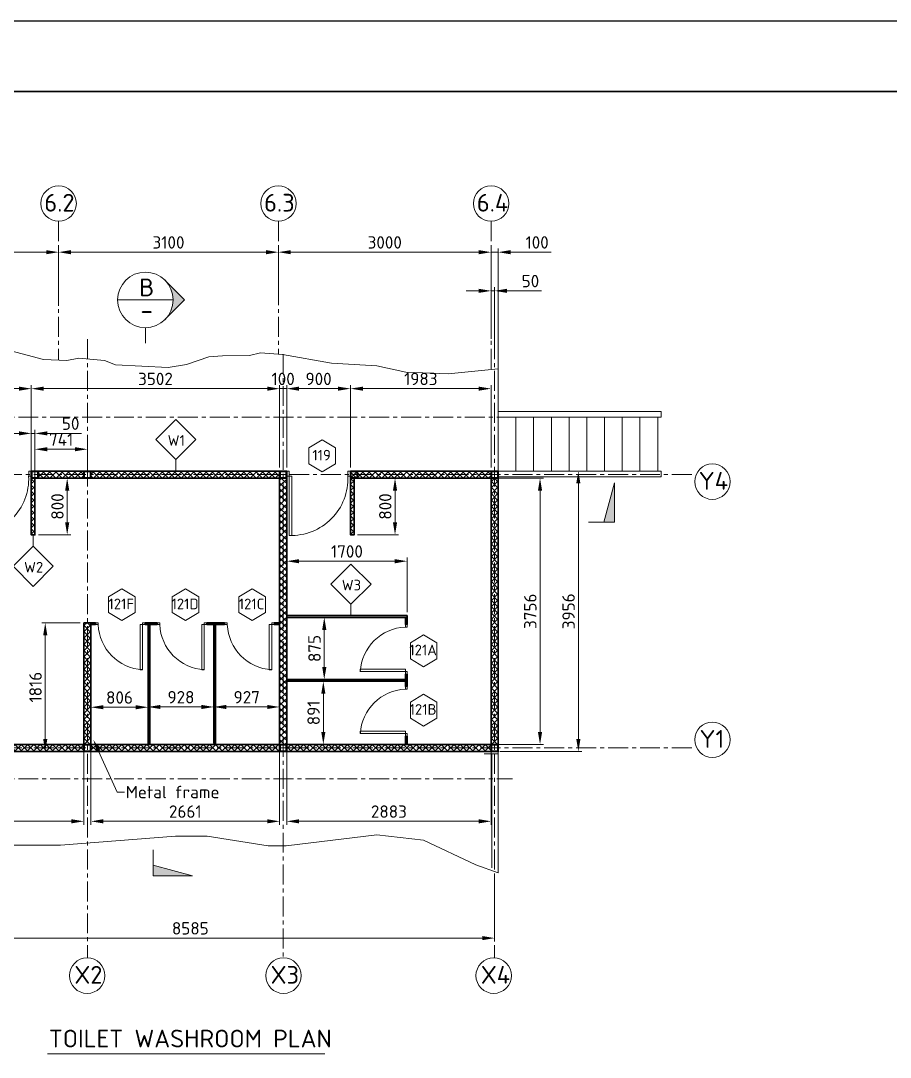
# Model space of a CAD drawing. Header units: millimetres. Extents: x 58252 to 201048, y -169708 to -110308.
# Drawn here: x 74489 to 99018, y -139548 to -110308 of the extents above; entities that cross this region are included whole.
import ezdxf
from ezdxf import colors
from ezdxf.entities.mleader import LeaderData, LeaderLine
from ezdxf.math import Vec2, Vec3

# ---------------------------------------------------------------- set-up
doc = ezdxf.new("R2010")
doc.units = ezdxf.units.MM
doc.header["$MEASUREMENT"] = 0
for name, pattern in [('ACAD_ISO04W100', [30, 24, -3, 0, -3]), ('CENTER', [2, 1.25, -0.25, 0.25, -0.25]), ('DASHED', [19.05, 12.7, -6.35])]:
    doc.linetypes.add(name, pattern=pattern)
doc.layers.add('DIGITAL_SIGNATURE', color=7, linetype='Continuous')
doc.layers.add('PDF8_ARCH_DOOR_WINDOWS', color=7, linetype='Continuous')
for name, color, linetype, lineweight in [('hemjee', 190, 'Continuous', 9), ('KH AXIS', 8, 'ACAD_ISO04W100', 9), ('KH bagana budeg', 7, 'Continuous', 13), ('KH dash', 7, 'DASHED', 13), ('KH SECTION', 7, 'Continuous', 35)]:
    doc.layers.add(name, color=color, linetype=linetype, lineweight=lineweight)
doc.styles.add('BORDER TEXT STYLE', font='isocpeur.ttf')
doc.styles.add('ISO standart', font='', dxfattribs={"height": 350})
doc.styles.add('OT', font='', dxfattribs={"height": 350})
doc.styles.get("Standard").update_dxf_attribs({"font": ''})
doc.styles.get('ISO standart').set_extended_font_data('ISOCPEUR MON')
doc.styles.get('OT').set_extended_font_data('ISOCPEUR MON')
doc.styles.get('Standard').set_extended_font_data('ISOCPEUR MON')
doc.dimstyles.new('OT 50', dxfattribs={"dimtxt": 350, "dimasz": 350, "dimexe": 100, "dimexo": 100, "dimgap": 100, "dimtad": 1, "dimdec": 0, "dimlfac": 0.5, "dimzin": 9, "dimdsep": 46, "dimtxsty": 'ISO standart', "dimcen": -9, "dimdle": 100, "dimclrd": 256, "dimclre": 256, "dimclrt": 256, "dimadec": 0, "dimazin": 0, "dimtfac": 1, "dimtdec": 0, "dimtmove": 0, "dimatfit": 2, "dimfxl": 1, "dimtolj": 1, "dimtzin": 0, "dimlwd": -1, "dimlwe": -1, "dimarcsym": 1})

# ---------------------------------------------------------------- blocks, each defined once
blk = doc.blocks.new('MCSI-BORDER')
at = {"color": 4, "transparency": 33554687}
blk.add_lwpolyline([(-585.62, 508.35), (218.38, 508.35), (218.38, -45.65), (-585.62, -45.65)], close=True, dxfattribs=at)
blk.add_lwpolyline([(-585.62, 508.35), (-585.62, 18.35), (88.35, 18.35), (88.35, 66.92), (218.38, 66.92), (218.38, 508.35), (-585.62, 508.35)], close=True)
at = {"layer": 'Defpoints', "transparency": 33554687}
blk.add_lwpolyline([(-604.12, 528.35), (236.88, 528.35), (236.88, -65.65), (-604.12, -65.65)], close=True, dxfattribs=at)
at = {"transparency": 33554687, "style": 'BORDER TEXT STYLE'}
for tag, p, height in [('CONTRACTOR_D_NUMBER', (118.22, 59.24), 3.5), ('RE-NUM-1', (192.38, 59.24), 3.5), ('WORLEY_D_NUMBER', (118.06, 48.63), 3.5), ('RE-NUM-2', (192.38, 48.57), 3.5), ('TL_LINE01', (92.79, 12.29), 3.5), ('TL_DESIGNBY', (30, 10.56), 2.5), ('TL_DRAWNBY', (60.57, 10.56), 2.5), ('TL_LINE02', (92.79, 6.44), 3.5), ('RV_DES01', (-460.5, 4.88), 2.5), ('RV_APP01', (-449.67, 4.88), 2.5), ('RV_DES07', (-305.65, 4.88), 2.5), ('RV_APP13', (-294.82, 4.88), 2.5), ('RV_R01', (-582.92, 2.53), 2.5), ('RV_DATE01', (-574.12, 2.53), 2.5), ('RV_DESC01', (-558.9, 2.53), 2.5), ('RV_CHK01', (-460.5, 0.48), 2.5), ('RV_R07', (-428.07, 2.53), 2.5), ('RV_DATE07', (-419.27, 2.53), 2.5), ('RV_DESC07', (-404.06, 2.53), 2.5), ('RV_CHK07', (-305.65, 0.48), 2.5), ('RF_DWGNO01', (-273.93, 2.53), 2.5), ('RF_DWGTITLE01', (-223.49, 2.92), 2.5), ('TL_LINE03', (92.79, 0.39), 3.5), ('RV_APP02', (-440.75, -0.3), 2.5), ('RV_APP14', (-289.41, -0.3), 2.5), ('TL_PROJECTNO', (0, 0), 2.5), ('TL_CHKDESBY', (30, 0), 2.5), ('TL_CHKDWNBY', (60.57, 0), 2.5), ('RV_DES02', (-460.5, -4.26), 2.5), ('RV_APP03', (-449.67, -4.25), 2.5), ('RV_DES08', (-305.65, -4.26), 2.5), ('RV_APP15', (-294.82, -4.25), 2.5), ('TL_LINE04', (92.75, -5.16), 3.5), ('RV_R02', (-582.92, -6.47), 2.5), ('RV_DATE02', (-574.12, -6.51), 2.5), ('RV_DESC02', (-558.9, -6.51), 2.5), ('RV_R08', (-428.07, -6.47), 2.5), ('RV_DATE08', (-419.27, -6.51), 2.5), ('RV_DESC08', (-404.06, -6.51), 2.5), ('RF_DWGNO02', (-274.04, -6.84), 2.5), ('RF_DWGTITLE02', (-223.51, -6.15), 2.5), ('RV_CHK02', (-460.5, -8.71), 2.5), ('RV_APP04', (-444.26, -9.43), 2.5), ('RV_CHK08', (-305.65, -8.71), 2.5), ('RV_APP16', (-289.41, -9.43), 2.5), ('TL_CONTNO', (0, -10.66), 2.5), ('TL_LEADENG', (30, -10.66), 2.5), ('TL_LEAPPDATE', (60.57, -10.47), 2.5), ('RV_DES03', (-460.5, -13.26), 2.5), ('RV_APP05', (-449.67, -12.91), 2.5), ('RV_DES09', (-305.65, -13.26), 2.5), ('RV_APP17', (-294.82, -12.91), 2.5), ('TL_LINE05', (92.62, -14.67), 3.5), ('RV_R03', (-582.92, -15.09), 2.5), ('RV_DATE03', (-574.12, -15.14), 2.5), ('RV_DESC03', (-558.9, -15.13), 2.5), ('RV_R09', (-428.07, -15.09), 2.5), ('RV_DATE09', (-419.27, -15.14), 2.5), ('RV_DESC09', (-404.06, -15.13), 2.5), ('RF_DWGNO03', (-274.04, -15.53), 2.5), ('RF_DWGTITLE03', (-223.49, -15.22), 2.5), ('RV_CHK03', (-460.5, -17.78), 2.5), ('RV_APP06', (-444.26, -18.09), 2.5), ('RV_CHK09', (-305.65, -17.78), 2.5), ('RV_APP18', (-289.41, -18.09), 2.5), ('TL_LINE06', (92.62, -20.72), 3.5), ('RV_DES04', (-460.5, -22.25), 2.5), ('RV_APP07', (-449.67, -21.89), 2.5), ('RV_DES10', (-305.65, -22.25), 2.5), ('RV_APP19', (-294.82, -21.89), 2.5), ('TL_DRAWINGSIZE', (0, -21.12), 2.5), ('TL_AREAPROJENG', (30, -21.12), 2.5), ('TL_ENGMANGER', (60.57, -21.32), 2.5), ('RV_R04', (-582.92, -24.6), 2.5), ('RV_DATE04', (-574.12, -24.55), 2.5), ('RV_DESC04', (-558.9, -24.64), 2.5), ('RV_R10', (-428.07, -24.6), 2.5), ('RV_DATE10', (-419.27, -24.55), 2.5), ('RV_DESC10', (-404.06, -24.64), 2.5), ('RF_DWGNO04', (-274.04, -25.02), 2.5), ('RF_DWGTITLE04', (-223.49, -24.35), 2.5), ('TL_LINE07', (92.62, -26.69), 3.5), ('RV_CHK04', (-460.5, -26.66), 2.5), ('RV_APP08', (-444.26, -27.07), 2.5), ('RV_CHK10', (-305.65, -26.66), 2.5), ('RV_APP20', (-289.41, -27.07), 2.5), ('RV_DES05', (-460.5, -31.47), 2.5), ('RV_APP09', (-449.67, -31.06), 2.5), ('RV_DES11', (-305.65, -31.47), 2.5), ('RV_APP21', (-294.82, -31.51), 2.5), ('TL_LINE08', (92.55, -32.01), 3.5), ('RV_R05', (-582.92, -33.41), 2.5), ('RV_DATE05', (-574.12, -33.46), 2.5), ('RV_DESC05', (-558.9, -33.56), 2.5), ('RV_R11', (-428.07, -33.41), 2.5), ('RV_DATE11', (-419.27, -33.46), 2.5), ('RV_DESC11', (-404.06, -33.56), 2.5), ('RF_DWGNO05', (-274.04, -33.59), 2.5), ('RF_DWGTITLE05', (-223.49, -33.29), 2.5), ('TL_PLOTSCALE', (0.29, -32.07), 2.5), ('TL_PROJMANGER', (30.29, -32.07), 2.5), ('TL_PMAPPDATE', (60.57, -32.17), 2.5), ('RV_CHK05', (-460.5, -35.88), 2.5), ('RV_APP10', (-444.26, -36.23), 2.5), ('RV_CHK11', (-305.65, -35.88), 2.5), ('RV_APP22', (-289.41, -36.23), 2.5), ('RV_DES06', (-460.5, -40.32), 2.5), ('RV_APP11', (-449.67, -40.07), 2.5), ('RV_DES12', (-305.65, -40.32), 2.5), ('RV_APP23', (-294.82, -40.07), 2.5), ('RV_R06', (-582.92, -42.23), 2.5), ('RV_DATE06', (-574.12, -42.28), 2.5), ('RV_DESC06', (-559.2, -42.28), 2.5), ('RV_R12', (-428.07, -42.23), 2.5), ('RV_DATE12', (-419.27, -42.28), 2.5), ('RV_DESC12', (-404.35, -42.28), 2.5), ('RF_DWGNO06', (-274.04, -42.39), 2.5), ('RF_DWGTITLE06', (-223.49, -42.52), 2.5), ('TL_CADFILENAME', (-1, -42.67), 2.5), ('TL_CLIENT', (30.29, -42.15), 2.5), ('TL_CIAPPDATE', (60.57, -42.15), 2.5), ('TL_SCALE', (97.32, -42.8), 3.5), ('OT-CLIENT_DWGNO01', (147.41, -43.12), 3.5), ('TL_REV', (211.59, -43.09), 2.5), ('RV_CHK06', (-460.5, -44.77), 2.5), ('RV_APP12', (-444.26, -45.25), 2.5), ('RV_CHK12', (-305.65, -44.77), 2.5), ('RV_APP24', (-289.41, -45.25), 2.5)]:
    blk.add_attdef(tag, p, '', height=height, dxfattribs=at)
at = {"transparency": 33554687, "style": 'BORDER TEXT STYLE', "width": 0.9}
blk.add_attdef('TL_PRODUCEDBY', (0, 10.56), '', height=2.5, dxfattribs=at)
at = {"layer": 'DIGITAL_SIGNATURE'}
for tag, p in [('VENDOR', (89.23, 59.43)), ('JACOBS', (89.24, 48.59))]:
    blk.add_attdef(tag, p, '', height=2, dxfattribs=at)
blk = doc.blocks.new('haalga')
at = {"layer": 'PDF8_ARCH_DOOR_WINDOWS', "lineweight": 18}
for points in [[(68032, -119233), (68032, -119378), (68106, -119378), (68106, -119233)], [(69761, -119233), (69761, -119378), (69832, -119378), (69832, -119233)], [(69761, -121054), (69689, -121054), (69689, -119378), (69761, -119378)]]:
    blk.add_lwpolyline(points, close=True, dxfattribs=at)
blk.add_arc((69707, -119449), 1602, 177.4597, 271.9887, dxfattribs=at)
blk = doc.blocks.new('0.7')
at = {"layer": 'PDF8_ARCH_DOOR_WINDOWS', "lineweight": 18}
for points in [[(70764, -124033), (70764, -124082), (70839, -124082), (70839, -124033)], [(72093, -125358), (72022, -125358), (72022, -124082), (72093, -124082)], [(72093, -124033), (72093, -124082), (72164, -124082), (72164, -124033)]]:
    blk.add_lwpolyline(points, close=True, dxfattribs=at)
blk.add_arc((72162, -124033), 1324, 182.1498, 267.1241, dxfattribs=at)
blk = doc.blocks.new('*D10')
at = {"layer": 'Defpoints', "color": 0, "transparency": 16777216}
for p in [(70688, -134385), (87858, -134385), (87858, -136186)]:
    blk.add_point(p, dxfattribs=at)
at = {"layer": 'hemjee', "transparency": 16777216}
for p, q in [((70688, -134485), (70688, -136286)), ((87858, -134485), (87858, -136286)), ((71038, -136186), (87508, -136186))]:
    blk.add_line(p, q, dxfattribs=at)
for points in [[(71038, -136128), (71038, -136244), (70688, -136186)], [(87508, -136128), (87508, -136244), (87858, -136186)]]:
    blk.add_solid(points, dxfattribs=at)
at = {"layer": 'hemjee', "transparency": 16777216, "insert": (79273, -135911), "char_height": 350, "attachment_point": 5, "style": 'ISO standart'}
blk.add_mtext('\\A1;8585', dxfattribs=at)
blk = doc.blocks.new('*D11')
at = {"layer": 'Defpoints', "color": 0, "transparency": 16777216}
for p in [(76470, -129444), (78082, -129444), (76470, -129674)]:
    blk.add_point(p, dxfattribs=at)
at = {"layer": 'hemjee', "transparency": 16777216}
for p, q in [((76470, -129544), (76470, -129774)), ((77732, -129674), (76820, -129674)), ((78082, -129544), (78082, -129774))]:
    blk.add_line(p, q, dxfattribs=at)
for points in [[(76820, -129616), (76820, -129732), (76470, -129674)], [(77732, -129616), (77732, -129732), (78082, -129674)]]:
    blk.add_solid(points, dxfattribs=at)
at = {"layer": 'hemjee', "transparency": 16777216, "insert": (77276, -129399), "char_height": 350, "attachment_point": 5, "style": 'ISO standart'}
blk.add_mtext('\\A1;806', dxfattribs=at)
blk = doc.blocks.new('*D12')
at = {"layer": 'Defpoints', "color": 0, "transparency": 16777216}
for p in [(78082, -129510), (79938, -129510), (79938, -129666)]:
    blk.add_point(p, dxfattribs=at)
at = {"layer": 'hemjee', "transparency": 16777216}
for p, q in [((78082, -129610), (78082, -129766)), ((78432, -129666), (79588, -129666)), ((79938, -129610), (79938, -129766))]:
    blk.add_line(p, q, dxfattribs=at)
for points in [[(78432, -129608), (78432, -129725), (78082, -129666)], [(79588, -129608), (79588, -129725), (79938, -129666)]]:
    blk.add_solid(points, dxfattribs=at)
at = {"layer": 'hemjee', "transparency": 16777216, "insert": (79010, -129391), "char_height": 350, "attachment_point": 5, "style": 'ISO standart'}
blk.add_mtext('\\A1;928', dxfattribs=at)
blk = doc.blocks.new('*D13')
at = {"layer": 'Defpoints', "color": 0, "transparency": 16777216}
for p in [(79938, -129513), (81792, -129513), (81792, -129666)]:
    blk.add_point(p, dxfattribs=at)
at = {"layer": 'hemjee', "transparency": 16777216}
for p, q in [((79938, -129613), (79938, -129766)), ((80288, -129666), (81442, -129666)), ((81792, -129613), (81792, -129766))]:
    blk.add_line(p, q, dxfattribs=at)
for points in [[(80288, -129608), (80288, -129724), (79938, -129666)], [(81442, -129608), (81442, -129724), (81792, -129666)]]:
    blk.add_solid(points, dxfattribs=at)
at = {"layer": 'hemjee', "transparency": 16777216, "insert": (80865, -129391), "char_height": 350, "attachment_point": 5, "style": 'ISO standart'}
blk.add_mtext('\\A1;927', dxfattribs=at)
blk = doc.blocks.new('*D16')
at = {"layer": 'Defpoints', "color": 0, "transparency": 16777216}
for p in [(87758, -123211), (89139, -123211), (87758, -130723)]:
    blk.add_point(p, dxfattribs=at)
at = {"layer": 'hemjee', "transparency": 16777216}
for p, q in [((87858, -123211), (89239, -123211)), ((89139, -130373), (89139, -123561)), ((87858, -130723), (89239, -130723))]:
    blk.add_line(p, q, dxfattribs=at)
for points in [[(89080, -123561), (89197, -123561), (89139, -123211)], [(89080, -130373), (89197, -130373), (89139, -130723)]]:
    blk.add_solid(points, dxfattribs=at)
at = {"layer": 'hemjee', "transparency": 16777216, "insert": (88864, -126967), "char_height": 350, "attachment_point": 5, "rotation": 90, "style": 'ISO standart'}
blk.add_mtext('\\A1;3756', dxfattribs=at)
blk = doc.blocks.new('*D18')
at = {"layer": 'Defpoints', "color": 0, "transparency": 16777216}
for p in [(75558, -116837), (69358, -118209), (75558, -118209)]:
    blk.add_point(p, dxfattribs=at)
at = {"layer": 'hemjee', "transparency": 16777216}
for p, q in [((69358, -118109), (69358, -116737)), ((69708, -116837), (75208, -116837)), ((75558, -118109), (75558, -116737))]:
    blk.add_line(p, q, dxfattribs=at)
for points in [[(69708, -116779), (69708, -116896), (69358, -116837)], [(75208, -116779), (75208, -116896), (75558, -116837)]]:
    blk.add_solid(points, dxfattribs=at)
at = {"layer": 'hemjee', "transparency": 16777216, "insert": (72458, -116562), "char_height": 350, "attachment_point": 5, "style": 'ISO standart'}
blk.add_mtext('\\A1;3100', dxfattribs=at)
blk = doc.blocks.new('*D19')
at = {"layer": 'Defpoints', "color": 0, "transparency": 16777216}
for p in [(81758, -116837), (81758, -118230), (75558, -118448)]:
    blk.add_point(p, dxfattribs=at)
at = {"layer": 'hemjee', "transparency": 16777216}
for p, q in [((75558, -118348), (75558, -116737)), ((75908, -116837), (81408, -116837)), ((81758, -118130), (81758, -116737))]:
    blk.add_line(p, q, dxfattribs=at)
for points in [[(75908, -116779), (75908, -116896), (75558, -116837)], [(81408, -116779), (81408, -116896), (81758, -116837)]]:
    blk.add_solid(points, dxfattribs=at)
at = {"layer": 'hemjee', "transparency": 16777216, "insert": (78658, -116562), "char_height": 350, "attachment_point": 5, "style": 'ISO standart'}
blk.add_mtext('\\A1;3100', dxfattribs=at)
blk = doc.blocks.new('*D20')
at = {"layer": 'Defpoints', "color": 0, "transparency": 16777216}
for p in [(87758, -116837), (81758, -118230), (87758, -118803)]:
    blk.add_point(p, dxfattribs=at)
at = {"layer": 'hemjee', "transparency": 16777216}
for p, q in [((81758, -118130), (81758, -116737)), ((82108, -116837), (87408, -116837)), ((87758, -118703), (87758, -116737))]:
    blk.add_line(p, q, dxfattribs=at)
for points in [[(82108, -116779), (82108, -116896), (81758, -116837)], [(87408, -116779), (87408, -116896), (87758, -116837)]]:
    blk.add_solid(points, dxfattribs=at)
at = {"layer": 'hemjee', "transparency": 16777216, "insert": (84758, -116562), "char_height": 350, "attachment_point": 5, "style": 'ISO standart'}
blk.add_mtext('\\A1;3000', dxfattribs=at)
blk = doc.blocks.new('*D21')
at = {"layer": 'Defpoints', "color": 0, "transparency": 16777216}
for p in [(83009, -128941), (83026, -128941), (83009, -130723)]:
    blk.add_point(p, dxfattribs=at)
at = {"layer": 'hemjee', "transparency": 16777216}
for p, q in [((83109, -128941), (83126, -128941)), ((83026, -130373), (83026, -129291)), ((83109, -130723), (83126, -130723))]:
    blk.add_line(p, q, dxfattribs=at)
for points in [[(82968, -129291), (83084, -129291), (83026, -128941)], [(82968, -130373), (83084, -130373), (83026, -130723)]]:
    blk.add_solid(points, dxfattribs=at)
at = {"layer": 'hemjee', "transparency": 16777216, "insert": (82751, -129832), "char_height": 350, "attachment_point": 5, "rotation": 90, "style": 'ISO standart'}
blk.add_mtext('\\A1;891', dxfattribs=at)
blk = doc.blocks.new('*D22')
at = {"layer": 'Defpoints', "color": 0, "transparency": 16777216}
for p in [(83052, -127141), (83089, -127141), (83089, -128891)]:
    blk.add_point(p, dxfattribs=at)
at = {"layer": 'hemjee', "transparency": 16777216}
for p, q in [((82989, -127141), (82952, -127141)), ((83052, -128541), (83052, -127491)), ((82989, -128891), (82952, -128891))]:
    blk.add_line(p, q, dxfattribs=at)
for points in [[(82994, -127491), (83111, -127491), (83052, -127141)], [(82994, -128541), (83111, -128541), (83052, -128891)]]:
    blk.add_solid(points, dxfattribs=at)
at = {"layer": 'hemjee', "transparency": 16777216, "insert": (82777, -128016), "char_height": 350, "attachment_point": 5, "rotation": 90, "style": 'ISO standart'}
blk.add_mtext('\\A1;875', dxfattribs=at)
blk = doc.blocks.new('*D23')
at = {"layer": 'Defpoints', "color": 0, "transparency": 16777216}
for p in [(75035, -123211), (74888, -124811), (75800, -124811)]:
    blk.add_point(p, dxfattribs=at)
at = {"layer": 'hemjee', "transparency": 16777216}
for p, q in [((75135, -123211), (75900, -123211)), ((75800, -123561), (75800, -124461)), ((74988, -124811), (75900, -124811))]:
    blk.add_line(p, q, dxfattribs=at)
for points in [[(75742, -123561), (75858, -123561), (75800, -123211)], [(75742, -124461), (75858, -124461), (75800, -124811)]]:
    blk.add_solid(points, dxfattribs=at)
at = {"layer": 'hemjee', "transparency": 16777216, "insert": (75525, -124011), "char_height": 350, "attachment_point": 5, "rotation": 90, "style": 'ISO standart'}
blk.add_mtext('\\A1;800', dxfattribs=at)
blk = doc.blocks.new('*D24')
at = {"layer": 'Defpoints', "color": 0, "transparency": 16777216}
for p in [(84088, -123211), (85048, -123211), (83892, -124811)]:
    blk.add_point(p, dxfattribs=at)
at = {"layer": 'hemjee', "transparency": 16777216}
for p, q in [((84188, -123211), (85148, -123211)), ((85048, -124461), (85048, -123561)), ((83992, -124811), (85148, -124811))]:
    blk.add_line(p, q, dxfattribs=at)
for points in [[(84990, -123561), (85106, -123561), (85048, -123211)], [(84990, -124461), (85106, -124461), (85048, -124811)]]:
    blk.add_solid(points, dxfattribs=at)
at = {"layer": 'hemjee', "transparency": 16777216, "insert": (84773, -124011), "char_height": 350, "attachment_point": 5, "rotation": 90, "style": 'ISO standart'}
blk.add_mtext('\\A1;800', dxfattribs=at)
blk = doc.blocks.new('*D27')
at = {"layer": 'Defpoints', "color": 0, "transparency": 16777216}
for p in [(75181, -127291), (76270, -127291), (76270, -130923)]:
    blk.add_point(p, dxfattribs=at)
at = {"layer": 'hemjee', "transparency": 16777216}
for p, q in [((76170, -127291), (75081, -127291)), ((75181, -130573), (75181, -127641)), ((76170, -130923), (75081, -130923))]:
    blk.add_line(p, q, dxfattribs=at)
for points in [[(75123, -127641), (75239, -127641), (75181, -127291)], [(75123, -130573), (75239, -130573), (75181, -130923)]]:
    blk.add_solid(points, dxfattribs=at)
at = {"layer": 'hemjee', "transparency": 16777216, "insert": (74906, -129107), "char_height": 350, "attachment_point": 5, "rotation": 90, "style": 'ISO standart'}
blk.add_mtext('\\A1;1816', dxfattribs=at)
blk = doc.blocks.new('*D28')
at = {"layer": 'Defpoints', "color": 0, "transparency": 16777216}
for p in [(85392, -125554), (81992, -127091), (85392, -127091)]:
    blk.add_point(p, dxfattribs=at)
at = {"layer": 'hemjee', "transparency": 16777216}
for p, q in [((81992, -126991), (81992, -125454)), ((82342, -125554), (85042, -125554)), ((85392, -126991), (85392, -125454))]:
    blk.add_line(p, q, dxfattribs=at)
for points in [[(82342, -125496), (82342, -125613), (81992, -125554)], [(85042, -125496), (85042, -125613), (85392, -125554)]]:
    blk.add_solid(points, dxfattribs=at)
at = {"layer": 'hemjee', "transparency": 16777216, "insert": (83692, -125279), "char_height": 350, "attachment_point": 5, "style": 'ISO standart'}
blk.add_mtext('\\A1;1700', dxfattribs=at)
blk = doc.blocks.new('*D29')
at = {"layer": 'Defpoints', "color": 0, "transparency": 16777216}
for p in [(87958, -123011), (90219, -123011), (87908, -130923)]:
    blk.add_point(p, dxfattribs=at)
at = {"layer": 'hemjee', "transparency": 16777216}
for p, q in [((88058, -123011), (90319, -123011)), ((90219, -130573), (90219, -123361)), ((88008, -130923), (90319, -130923))]:
    blk.add_line(p, q, dxfattribs=at)
for points in [[(90161, -123361), (90278, -123361), (90219, -123011)], [(90161, -130573), (90278, -130573), (90219, -130923)]]:
    blk.add_solid(points, dxfattribs=at)
at = {"layer": 'hemjee', "transparency": 16777216, "insert": (89944, -126967), "char_height": 350, "attachment_point": 5, "rotation": 90, "style": 'ISO standart'}
blk.add_mtext('\\A1;3956', dxfattribs=at)
blk = doc.blocks.new('*D33')
at = {"layer": 'Defpoints', "color": 0, "transparency": 16777216}
for p in [(74788, -120687), (72988, -123011), (74788, -123011)]:
    blk.add_point(p, dxfattribs=at)
at = {"layer": 'hemjee', "transparency": 16777216}
for p, q in [((72988, -122911), (72988, -120587)), ((73338, -120687), (74438, -120687)), ((74788, -122911), (74788, -120587))]:
    blk.add_line(p, q, dxfattribs=at)
for points in [[(73338, -120629), (73338, -120745), (72988, -120687)], [(74438, -120629), (74438, -120745), (74788, -120687)]]:
    blk.add_solid(points, dxfattribs=at)
at = {"layer": 'hemjee', "transparency": 16777216, "insert": (73888, -120412), "char_height": 350, "attachment_point": 5, "style": 'ISO standart'}
blk.add_mtext('\\A1;900', dxfattribs=at)
blk = doc.blocks.new('*D34')
at = {"layer": 'Defpoints', "color": 0, "transparency": 16777216}
for p in [(81792, -120687), (74788, -123011), (81792, -122989)]:
    blk.add_point(p, dxfattribs=at)
at = {"layer": 'hemjee', "transparency": 16777216}
for p, q in [((74788, -122911), (74788, -120587)), ((75138, -120687), (81442, -120687)), ((81792, -122889), (81792, -120587))]:
    blk.add_line(p, q, dxfattribs=at)
for points in [[(75138, -120629), (75138, -120745), (74788, -120687)], [(81442, -120629), (81442, -120745), (81792, -120687)]]:
    blk.add_solid(points, dxfattribs=at)
at = {"layer": 'hemjee', "transparency": 16777216, "insert": (78290, -120412), "char_height": 350, "attachment_point": 5, "style": 'ISO standart'}
blk.add_mtext('\\A1;3502', dxfattribs=at)
blk = doc.blocks.new('*D35')
at = {"layer": 'Defpoints', "color": 0, "transparency": 16777216}
for p in [(83792, -120687), (81992, -123011), (83792, -123011)]:
    blk.add_point(p, dxfattribs=at)
at = {"layer": 'hemjee', "transparency": 16777216}
for p, q in [((81992, -122911), (81992, -120587)), ((82342, -120687), (83442, -120687)), ((83792, -122911), (83792, -120587))]:
    blk.add_line(p, q, dxfattribs=at)
for points in [[(82342, -120629), (82342, -120745), (81992, -120687)], [(83442, -120629), (83442, -120745), (83792, -120687)]]:
    blk.add_solid(points, dxfattribs=at)
at = {"layer": 'hemjee', "transparency": 16777216, "insert": (82892, -120412), "char_height": 350, "attachment_point": 5, "style": 'ISO standart'}
blk.add_mtext('\\A1;900', dxfattribs=at)
blk = doc.blocks.new('*D36')
at = {"layer": 'Defpoints', "color": 0, "transparency": 16777216}
for p in [(87758, -120687), (83792, -123011), (87758, -123011)]:
    blk.add_point(p, dxfattribs=at)
at = {"layer": 'hemjee', "transparency": 16777216}
for p, q in [((83792, -122911), (83792, -120587)), ((84142, -120687), (87408, -120687)), ((87758, -122911), (87758, -120587))]:
    blk.add_line(p, q, dxfattribs=at)
for points in [[(84142, -120629), (84142, -120745), (83792, -120687)], [(87408, -120629), (87408, -120745), (87758, -120687)]]:
    blk.add_solid(points, dxfattribs=at)
at = {"layer": 'hemjee', "transparency": 16777216, "insert": (85775, -120412), "char_height": 350, "attachment_point": 5, "style": 'ISO standart'}
blk.add_mtext('\\A1;1983', dxfattribs=at)
blk = doc.blocks.new('*D204')
at = {"layer": 'Defpoints', "color": 0, "transparency": 16777216}
for p in [(87958, -116837), (87758, -117061), (87958, -120383)]:
    blk.add_point(p, dxfattribs=at)
at = {"layer": 'hemjee', "transparency": 16777216}
for p, q in [((87408, -116837), (87058, -116837)), ((87758, -116961), (87758, -116737)), ((87758, -116837), (87958, -116837)), ((87958, -120283), (87958, -116737)), ((88308, -116837), (89453, -116837))]:
    blk.add_line(p, q, dxfattribs=at)
for points in [[(87408, -116779), (87408, -116896), (87758, -116837)], [(88308, -116779), (88308, -116896), (87958, -116837)]]:
    blk.add_solid(points, dxfattribs=at)
at = {"layer": 'hemjee', "transparency": 16777216, "insert": (89056, -116562), "char_height": 350, "attachment_point": 5, "style": 'ISO standart'}
blk.add_mtext('\\A1;100', dxfattribs=at)
blk = doc.blocks.new('*D212')
at = {"layer": 'Defpoints', "color": 0, "transparency": 16777216}
for p in [(87858, -117928), (87758, -119379), (87858, -119379)]:
    blk.add_point(p, dxfattribs=at)
at = {"layer": 'hemjee', "transparency": 16777216}
for p, q in [((87758, -119279), (87758, -117828)), ((87858, -119279), (87858, -117828)), ((87408, -117928), (87058, -117928)), ((87758, -117928), (87858, -117928)), ((88208, -117928), (89178, -117928))]:
    blk.add_line(p, q, dxfattribs=at)
for points in [[(87408, -117869), (87408, -117986), (87758, -117928)], [(88208, -117869), (88208, -117986), (87858, -117928)]]:
    blk.add_solid(points, dxfattribs=at)
at = {"layer": 'hemjee', "transparency": 16777216, "insert": (88868, -117653), "char_height": 350, "attachment_point": 5, "style": 'ISO standart'}
blk.add_mtext('\\A1;50', dxfattribs=at)
blk = doc.blocks.new('*D218')
at = {"layer": 'Defpoints', "color": 0, "transparency": 16777216}
for p in [(74888, -121949), (74788, -123211), (74888, -123211)]:
    blk.add_point(p, dxfattribs=at)
at = {"layer": 'hemjee', "transparency": 16777216}
for p, q in [((74788, -123111), (74788, -121849)), ((74888, -123111), (74888, -121849)), ((74438, -121949), (74088, -121949)), ((74788, -121949), (74888, -121949)), ((75238, -121949), (76208, -121949))]:
    blk.add_line(p, q, dxfattribs=at)
for points in [[(74438, -121891), (74438, -122007), (74788, -121949)], [(75238, -121891), (75238, -122007), (74888, -121949)]]:
    blk.add_solid(points, dxfattribs=at)
at = {"layer": 'hemjee', "transparency": 16777216, "insert": (75898, -121674), "char_height": 350, "attachment_point": 5, "style": 'ISO standart'}
blk.add_mtext('\\A1;50', dxfattribs=at)
blk = doc.blocks.new('*D402')
at = {"layer": 'Defpoints', "color": 0, "transparency": 16777216}
for p in [(76370, -122396), (74888, -123311), (76370, -123111)]:
    blk.add_point(p, dxfattribs=at)
at = {"layer": 'hemjee', "transparency": 16777216}
for p, q in [((74888, -123211), (74888, -122296)), ((75238, -122396), (76020, -122396)), ((76370, -123011), (76370, -122296))]:
    blk.add_line(p, q, dxfattribs=at)
for points in [[(75238, -122337), (75238, -122454), (74888, -122396)], [(76020, -122337), (76020, -122454), (76370, -122396)]]:
    blk.add_solid(points, dxfattribs=at)
at = {"layer": 'hemjee', "transparency": 16777216, "insert": (75629, -122121), "char_height": 350, "attachment_point": 5, "style": 'ISO standart'}
blk.add_mtext('\\A1;741', dxfattribs=at)
blk = doc.blocks.new('*D403')
at = {"layer": 'Defpoints', "color": 0, "transparency": 16777216}
for p in [(70788, -130723), (76270, -130723), (76270, -132892)]:
    blk.add_point(p, dxfattribs=at)
at = {"layer": 'hemjee', "transparency": 16777216}
for p, q in [((70788, -130823), (70788, -132992)), ((76270, -130823), (76270, -132992)), ((71138, -132892), (75920, -132892))]:
    blk.add_line(p, q, dxfattribs=at)
for points in [[(71138, -132833), (71138, -132950), (70788, -132892)], [(75920, -132833), (75920, -132950), (76270, -132892)]]:
    blk.add_solid(points, dxfattribs=at)
at = {"layer": 'hemjee', "transparency": 16777216, "insert": (73529, -132617), "char_height": 350, "attachment_point": 5, "style": 'ISO standart'}
blk.add_mtext('\\A1;2741', dxfattribs=at)
blk = doc.blocks.new('*D404')
at = {"layer": 'Defpoints', "color": 0, "transparency": 16777216}
for p in [(76470, -130723), (81792, -130723), (81792, -132892)]:
    blk.add_point(p, dxfattribs=at)
at = {"layer": 'hemjee', "transparency": 16777216}
for p, q in [((76470, -130823), (76470, -132992)), ((81792, -130823), (81792, -132992)), ((76820, -132892), (81442, -132892))]:
    blk.add_line(p, q, dxfattribs=at)
for points in [[(76820, -132833), (76820, -132950), (76470, -132892)], [(81442, -132833), (81442, -132950), (81792, -132892)]]:
    blk.add_solid(points, dxfattribs=at)
at = {"layer": 'hemjee', "transparency": 16777216, "insert": (79131, -132617), "char_height": 350, "attachment_point": 5, "style": 'ISO standart'}
blk.add_mtext('\\A1;2661', dxfattribs=at)
blk = doc.blocks.new('*D405')
at = {"layer": 'Defpoints', "color": 0, "transparency": 16777216}
for p in [(81992, -130723), (87758, -130723), (87758, -132892)]:
    blk.add_point(p, dxfattribs=at)
at = {"layer": 'hemjee', "transparency": 16777216}
for p, q in [((81992, -130823), (81992, -132992)), ((87758, -130823), (87758, -132992)), ((82342, -132892), (87408, -132892))]:
    blk.add_line(p, q, dxfattribs=at)
for points in [[(82342, -132833), (82342, -132950), (81992, -132892)], [(87408, -132833), (87408, -132950), (87758, -132892)]]:
    blk.add_solid(points, dxfattribs=at)
at = {"layer": 'hemjee', "transparency": 16777216, "insert": (84875, -132617), "char_height": 350, "attachment_point": 5, "style": 'ISO standart'}
blk.add_mtext('\\A1;2883', dxfattribs=at)
blk = doc.blocks.new('*D407')
at = {"layer": 'Defpoints', "color": 0, "transparency": 16777216}
for p in [(81992, -120687), (81792, -123011), (81992, -123011)]:
    blk.add_point(p, dxfattribs=at)
at = {"layer": 'hemjee', "transparency": 16777216}
for p, q in [((81442, -120687), (81092, -120687)), ((81792, -122911), (81792, -120587)), ((81792, -120687), (81992, -120687)), ((81992, -122911), (81992, -120587)), ((82342, -120687), (82692, -120687))]:
    blk.add_line(p, q, dxfattribs=at)
for points in [[(81442, -120629), (81442, -120745), (81792, -120687)], [(82342, -120629), (82342, -120745), (81992, -120687)]]:
    blk.add_solid(points, dxfattribs=at)
at = {"layer": 'hemjee', "transparency": 16777216, "insert": (81892, -120412), "char_height": 350, "attachment_point": 5, "style": 'ISO standart'}
blk.add_mtext('\\A1;100', dxfattribs=at)

msp = doc.modelspace()

# ---------------------------------------------------------------- hatches: boundary and pattern name
at = {"layer": 'KH bagana budeg'}
h = msp.add_hatch(color=256, dxfattribs=at)
h.dxf.hatch_style = 1
h.paths.add_polyline_path([(78621.8, -118668), (79108.7, -118181.1), (78599.6, -117672.1, -0.358794)])
h = msp.add_hatch(dxfattribs=at)
h.set_pattern_fill('ANSI37', color=256, scale=1000)
h.set_pattern_definition([(45, (172, 0), (-88.38835, 88.38835), []), (135, (172, 0), (-88.38835, -88.38835), [])])
h.paths.add_polyline_path([(70788.1, -130722.5), (70588.1, -130724.3), (70588.1, -123210.5), (70788.1, -123210.5)])
h.paths.add_polyline_path([(70788.1, -123010.5), (70988.1, -123010.5), (70988.1, -123210.5), (70788.1, -123210.5)])
h.paths.add_polyline_path([(72988.1, -123210.5), (72788.1, -123210.5), (72788.1, -123410.5), (72988.1, -123410.5)])
h.paths.add_polyline_path([(72988.1, -123410.5), (72788.1, -123410.5), (72789.1, -126490.5), (72988.1, -126490.5)])
h.paths.add_polyline_path([(72988.1, -126466.5), (70787.3, -126466.5), (70787.3, -126666.5), (72988.1, -126666.5)])
h.paths.add_polyline_path([(74888.1, -124810.5), (74788.1, -124810.5), (74788.1, -123210.5), (74888.1, -123210.5)])
h.paths.add_polyline_path([(76470.1, -123210.5), (81792.1, -123210.5), (81792.1, -123010.5), (76470.1, -123010.5)])
h.paths.add_polyline_path([(76470.1, -127290.5), (76270.1, -127290.5), (76270.1, -130722.5), (76470.1, -130722.5)])
h.paths.add_polyline_path([(70788.3, -130922.5), (76270.1, -130922.5), (76270.1, -130722.5), (70788.3, -130724.3)])
h.paths.add_polyline_path([(81992.1, -123210.5), (81792.1, -123210.5), (81792.1, -130722.5), (81992.1, -130722.5)])
h.paths.add_polyline_path([(83892.1, -123210.5), (83792.1, -123210.5), (83792.1, -124810.5), (83892.1, -124810.5)])
h.paths.add_polyline_path([(87753.6, -123010.5), (83792.1, -123010.5), (83792.1, -123210.5), (87758.1, -123210.5)])
h.paths.add_polyline_path([(87758.1, -130722.5), (87958.1, -130722.5), (87960.3, -123210.5), (87755.8, -123210.5)])
h = msp.add_hatch(color=256, dxfattribs=at)
h.dxf.hatch_style = 1
h.paths.add_polyline_path([(90940.5, -124453.8), (91235.8, -124453.8), (91235.8, -123339.4)])
h = msp.add_hatch(color=256, dxfattribs=at)
h.dxf.hatch_style = 1
h.paths.add_polyline_path([(78223.7, -134131.7), (78223.7, -134427), (79338.2, -134427)])
at = {"layer": 'KH dash'}
h = msp.add_hatch(dxfattribs=at)
h.set_pattern_fill('ANSI37', color=256, scale=1000)
h.paths.add_polyline_path([(76270.1, -123010.5), (74988.1, -123010.5), (74988.1, -123210.5), (76270.1, -123210.5)])
h = msp.add_hatch(dxfattribs=at)
h.set_pattern_fill('ANSI37', color=256, scale=1000)
h.paths.add_polyline_path([(81792.1, -130722.5), (76470.1, -130722.5), (76470.1, -130922.5), (81792.1, -130922.5)])
h.paths.add_polyline_path([(87758.1, -130722.5), (81992.1, -130722.5), (81992.1, -130922.5), (87758.1, -130922.5)])

# ---------------------------------------------------------------- linework, layer by layer
at = {"layer": 'KH AXIS', "linetype": 'CENTER', "ltscale": 450}
for p, q in [((75558.1, -115965.1), (75558.1, -119880.6)), ((81758.1, -115965.1), (81758.1, -119713.9)), ((87758.1, -115965.1), (87758.1, -120147.7)), ((76370.1, -119288.6), (76370.1, -136745)), ((87858.1, -119288.6), (87858.1, -136745)), ((81892.1, -119712.9), (81892.1, -136743.3)), ((65421.9, -121490.5), (88098, -121490.5)), ((67659.3, -123110.5), (93501.2, -123110.5)), ((67659.3, -130822.5), (93501.2, -130822.5)), ((65421.9, -131690.5), (88357.3, -131690.5))]:
    msp.add_line(p, q, dxfattribs=at)
at = {"layer": 'KH bagana budeg'}
for p, q in [((78006.1, -118967), (78006.1, -119403.9)), ((87958.1, -120127.6), (87958.1, -134345.6)), ((87958.1, -121330.5), (92558.1, -121330.5)), ((92558.1, -121490.5), (92558.1, -121330.5)), ((87958.1, -121490.5), (92558.1, -121490.5)), ((87958.1, -123010.5), (87958.1, -121490.5)), ((88458.1, -123010.5), (88458.1, -121490.5)), ((88958.1, -123010.5), (88958.1, -121490.5)), ((89458.1, -123010.5), (89458.1, -121490.5)), ((89958.1, -123010.5), (89958.1, -121490.5)), ((90458.1, -123010.5), (90458.1, -121490.5)), ((90958.1, -123010.5), (90958.1, -121490.5)), ((91458.1, -123010.5), (91458.1, -121490.5)), ((91958.1, -123010.5), (91958.1, -121490.5)), ((92458.1, -123010.5), (92458.1, -121490.5)), ((78863.8, -122688.1), (78863.8, -123010.5)), ((74788.1, -123210.5), (74788.1, -123010.5)), ((87958.1, -123010.5), (92558.1, -123010.5)), ((92558.1, -123170.5), (92558.1, -123010.5)), ((87958.1, -123170.5), (92558.1, -123170.5)), ((74840.4, -124810.5), (74840.4, -125132.9)), ((83804.8, -126768.1), (83804.8, -127090.5)), ((87558.1, -130990.5), (87958.1, -130990.5)), ((87778.1, -130990.5), (87778.1, -134203.5))]:
    msp.add_line(p, q, dxfattribs=at)
for points in [[(78556.2, -118733.6), (79108.7, -118181.1), (78556.2, -117628.7)], [(77222.7, -118181.1), (78784.8, -118181.1)], [(68758.1, -119704.9), (68863.9, -119560.8), (69721.7, -119149.4), (70957.1, -119025), (71842.2, -119025), (73009.7, -119417.2), (73885.2, -119538.9), (75129.6, -119863.5), (75792.4, -119889.9), (76124, -119822.2), (76848.6, -119889.6), (77160.3, -120015.7), (78645, -120085.8), (79162, -120006.3), (79798.3, -119793.1), (80184, -119757.8), (80944, -119755.9), (81254.2, -119680.9), (81874.6, -119721.6), (83259.2, -119969.9), (84534, -120043.9), (85356.3, -120222.4), (86550.9, -120269.1), (87958.1, -120127.6)], [(90503.6, -124453.8), (91235.8, -124453.8), (91235.8, -123339.4), (90940.5, -124453.8)], [(85342.1, -130490.5), (85342.1, -130690.5), (85392.1, -130690.5), (85392.1, -130419.4)], [(70074.6, -133255.3), (74219, -133565.9), (75614.7, -133565.9), (78854.6, -133312.6), (79749.6, -133312.6), (81472.2, -133579.3), (81977.9, -133579.3), (84535.9, -133274.4), (85847.3, -133427.2), (87327.9, -134121.7), (87958.1, -134345.6)], [(78223.7, -133694.8), (78223.7, -134427), (79338.2, -134427), (78223.7, -134131.7)], [(75244.2, -139447.2), (83062.9, -139447.2), (83065, -139447.2)]]:
    msp.add_lwpolyline(points, dxfattribs=at)
for points in [[(78298.1, -122122.4), (78863.8, -122688.1), (79429.5, -122122.4), (78863.8, -121556.8)], [(82617.2, -122808.1), (82617.2, -122358.5), (82992.4, -122133.3), (83367.7, -122358.5), (83367.7, -122808.1), (82992.4, -123033.3)], [(74274.7, -125698.6), (74840.4, -126264.3), (75406.1, -125698.6), (74840.4, -125132.9)], [(83239.1, -126202.4), (83804.8, -126768.1), (84370.5, -126202.4), (83804.8, -125636.8)], [(76964.4, -127005.5), (76964.4, -126555.9), (77339.7, -126330.7), (77714.9, -126555.9), (77714.9, -127005.5), (77339.7, -127230.7)], [(78764.5, -127005.5), (78764.5, -126555.9), (79139.7, -126330.7), (79515, -126555.9), (79515, -127005.5), (79139.7, -127230.7)], [(80640.7, -127005.5), (80640.7, -126555.9), (81015.9, -126330.7), (81391.2, -126555.9), (81391.2, -127005.5), (81015.9, -127230.7)], [(85480.2, -128305), (85480.2, -127855.4), (85855.4, -127630.2), (86230.7, -127855.4), (86230.7, -128305), (85855.4, -128530.2)], [(85480.2, -129981.6), (85480.2, -129532), (85855.4, -129306.8), (86230.7, -129532), (86230.7, -129981.6), (85855.4, -130206.8)]]:
    msp.add_lwpolyline(points, close=True, dxfattribs=at)
for centre, radius in [((75558.1, -115465.1), 500), ((81758.1, -115465.1), 500), ((87758.1, -115465.1), 500), ((78006.1, -118183.5), 783.5), ((94001.2, -123310.5), 500), ((94001.2, -130590.5), 500), ((76364.6, -137245), 500), ((81900.5, -137245), 500), ((87830.8, -137245), 500)]:
    msp.add_circle(centre, radius, dxfattribs=at)
at = {"layer": 'KH dash'}
for points in [[(74988.1, -123010.5), (76270.1, -123010.5), (76270.1, -123210.5), (74988.1, -123210.5)], [(76470.1, -130722.5), (81792.1, -130722.5), (81792.1, -130922.5), (76470.1, -130922.5)], [(81992.1, -130722.5), (87758.1, -130722.5), (87758.1, -130922.5), (81992.1, -130922.5)], [(87758.1, -130722.5), (87958.1, -130722.5), (87958.1, -130922.5), (87758.1, -130922.5)]]:
    msp.add_lwpolyline(points, close=True, dxfattribs=at)
at = {"layer": 'KH SECTION'}
for p, q in [((74988.1, -123010.5), (81992.1, -123010.5)), ((81992.1, -123210.5), (81992.1, -123010.5)), ((83792.1, -123010.5), (87958.1, -123010.5)), ((87958.1, -123010.5), (87958.1, -130890.5)), ((74788.1, -123210.5), (81992.1, -123210.5)), ((87758.1, -123210.5), (87758.1, -130722.5)), ((76270.1, -130722.5), (76270.1, -127290.5)), ((76470.1, -127290.5), (76270.1, -127290.5)), ((76470.1, -130722.5), (76470.1, -127290.5)), ((76599.2, -127290.5), (76599.2, -127340.2)), ((77999.2, -127290.5), (77999.2, -127340.2)), ((78338.1, -127290.5), (78338.1, -127340.2)), ((87958.1, -130922.5), (70588.1, -130922.5)), ((87758.1, -130722.5), (70788.1, -130722.5))]:
    msp.add_line(p, q, dxfattribs=at)
for points in [[(74788.1, -123010.5), (74788.1, -123210.5), (74988.1, -123210.5), (74988.1, -123010.5)], [(74800.1, -123022.5), (74800.1, -123198.5), (74976.1, -123198.5), (74976.1, -123022.5)], [(76270.1, -123010.5), (76270.1, -123210.5), (76470.1, -123210.5), (76470.1, -123010.5)], [(76282.1, -123022.5), (76282.1, -123198.5), (76458.1, -123198.5), (76458.1, -123022.5)], [(81792.1, -123010.5), (81792.1, -123210.5), (81992.1, -123210.5), (81992.1, -123010.5)], [(81804.1, -123022.5), (81804.1, -123198.5), (81980.1, -123198.5), (81980.1, -123022.5)], [(83792.1, -123010.5), (83792.1, -123210.5), (83992.1, -123210.5), (83992.1, -123010.5)], [(83804.1, -123022.5), (83804.1, -123198.5), (83980.1, -123198.5), (83980.1, -123022.5)], [(87758.1, -123010.5), (87758.1, -123210.5), (87958.1, -123210.5), (87958.1, -123010.5)], [(87770.1, -123022.5), (87770.1, -123198.5), (87946.1, -123198.5), (87946.1, -123022.5)], [(74788.1, -123210.5), (74788.1, -124810.5), (74888.1, -124810.5), (74888.1, -123210.5)], [(81792.1, -123210.5), (81792.1, -130722.5), (81992.1, -130722.5), (81992.1, -123210.5)], [(83792.1, -123210.5), (83792.1, -124810.5), (83892.1, -124810.5), (83892.1, -123210.5)], [(85392.1, -127090.5), (81992.1, -127090.5), (81992.1, -127140.5), (85392.1, -127140.5)], [(78082.1, -127340.5), (78082.1, -130690.5), (78132.1, -130690.5), (78132.1, -127340.5)], [(79938.1, -127340.5), (79938.1, -130690.5), (79988.1, -130690.5), (79988.1, -127340.5)], [(85392.1, -128890.5), (81992.1, -128890.5), (81992.1, -128940.5), (85392.1, -128940.5)], [(76270.1, -130722.5), (76270.1, -130922.5), (76470.1, -130922.5), (76470.1, -130722.5)], [(76282.1, -130734.5), (76282.1, -130910.5), (76458.1, -130910.5), (76458.1, -130734.5)], [(81792.1, -130722.5), (81792.1, -130922.5), (81992.1, -130922.5), (81992.1, -130722.5)], [(81804.1, -130734.5), (81804.1, -130910.5), (81980.1, -130910.5), (81980.1, -130734.5)], [(87758.1, -130722.5), (87758.1, -130922.5), (87958.1, -130922.5), (87958.1, -130722.5)], [(87770.1, -130734.5), (87770.1, -130910.5), (87946.1, -130910.5), (87946.1, -130734.5)]]:
    msp.add_lwpolyline(points, close=True, dxfattribs=at)
for points in [[(83792.1, -123010.5), (83792.1, -123210.5), (87758.1, -123210.5)], [(85392.1, -127339.6), (85392.1, -127140.5), (85342.1, -127140.5), (85342.1, -127339.6)], [(76599.2, -127290.5), (76470.1, -127290.5), (76470.1, -127340.5), (76599.2, -127340.2)], [(78338.1, -127290.5), (77999.2, -127290.5)], [(77999.2, -127340.2), (78338.1, -127340.5)], [(80242.1, -127290.5), (79738.1, -127290.5)], [(79738.1, -127290.5), (79738.1, -127340.2)], [(79738.1, -127340.5), (80242.1, -127340.2)], [(80242.1, -127290.5), (80242.1, -127340.2)], [(81642.1, -127340.5), (81792.1, -127340.5), (81792.1, -127290.5), (81642.1, -127290.5)], [(85342.1, -128739.6), (85342.1, -128890.5), (85392.1, -128890.5), (85392.1, -128739.6)], [(85392.1, -129090.5), (85392.1, -128940.5), (85342.1, -128940.5), (85342.4, -129090.5)], [(85392.1, -130490.5), (85392.1, -130690.5), (85342.1, -130690.5), (85342.4, -130490.5)]]:
    msp.add_lwpolyline(points, dxfattribs=at)

# ---------------------------------------------------------------- block references
at = {"xscale": 100, "yscale": 100, "zscale": 100}
msp.add_blockref('MCSI-BORDER', (118664.5, -163143.1), dxfattribs=at)
at = {"layer": 'KH SECTION', "color": 3, "xscale": -1}
for p in [(142819.8, -3777.8), (151823.8, -3777.8)]:
    msp.add_blockref('haalga', p, dxfattribs=at)
at = {"layer": 'KH SECTION', "color": 3}
for p in [(5834.9, -3257.8), (7573.7, -3257.8), (9477.7, -3257.8)]:
    msp.add_blockref('0.7', p, dxfattribs=at)
at = {"layer": 'KH SECTION', "color": 3, "rotation": 270}
for p in [(209424.4, -56575.3), (209424.8, -58326.2)]:
    msp.add_blockref('0.7', p, dxfattribs=at)

# ---------------------------------------------------------------- texts
at = {"layer": 'KH SECTION', "style": 'OT'}
for s, p in [('6.2', (75155.4, -115691.5)), ('6.3', (81355.4, -115691.5)), ('6.4', (87355.4, -115691.5)), ('Y4', (93616.4, -123537)), ('Y1', (93638.1, -130817)), ('X2', (76001.5, -137471.4)), ('X3', (81537.4, -137471.4)), ('X4', (87467.7, -137471.4))]:
    msp.add_text(s, height=500, dxfattribs=at).set_placement(p)
at = {"layer": 'KH SECTION', "attachment_point": 1, "style": 'OT'}
for s, width, insert, char_height in [('B', 287.982, (77831, -117581.7), 500), ('\\pxql;-', 287.982, (77863.7, -118208.2), 525), ('TOILET WASHROOM PLAN', 13710.921, (75281.1, -138769.8), 500)]:
    msp.add_mtext_dynamic_manual_height_columns(s, width=width, gutter_width=12.5, heights=[0], dxfattribs=dict(at, insert=insert, char_height=char_height))
at = {"layer": 'KH SECTION', "char_height": 300, "width": 490, "attachment_point": 2, "style": 'OT'}
for s, insert in [('W1', (78877.4, -121997.7)), ('119   ', (82977.1, -122412.2)), ('W2', (74854, -125573.8)), ('W3', (83818.4, -126077.7)), ('121F   ', (77324.3, -126609.6)), ('121D   ', (79124.4, -126609.6)), ('121C   ', (81000.6, -126609.6)), ('121A   ', (85840.1, -127909.2)), ('121B   ', (85840.1, -129585.7))]:
    msp.add_mtext(s, dxfattribs=dict(at, insert=insert))

# ---------------------------------------------------------------- dimensions: what is measured, and where the dimension line sits
at = {"layer": 'hemjee', "color": 3}
for base, p1, p2, picture, middle in [((75558.1, -116837.4), (69358.1, -118208.7), (75558.1, -118208.7), '*D18', (72458.1, -116562.4)), ((87958.1, -116837.4), (87758.1, -117060.7), (87958.1, -120382.8), '*D204', (89055.6, -116562.4)), ((87858.1, -117927.7), (87758.1, -119379.2), (87858.1, -119379.2), '*D212', (88868.1, -117652.7)), ((74888.1, -121948.9), (74788.1, -123210.5), (74888.1, -123210.5), '*D218', (75898.1, -121673.9)), ((85392.1, -125554.4), (81992.1, -127090.5), (85392.1, -127090.5), '*D28', (83692.1, -125279.4)), ((76470.1, -129674.1), (78082.1, -129443.8), (76470.1, -129443.8), '*D11', (77276.1, -129399.1)), ((79938.1, -129666.2), (78082.1, -129509.7), (79938.1, -129509.7), '*D12', (79010.1, -129391.2)), ((81792.1, -129666.1), (79938.1, -129513), (81792.1, -129513), '*D13', (80865.1, -129391.1)), ((87858.1, -136186.1), (70688.1, -134384.5), (87858.1, -134384.5), '*D10', (79273.1, -135911.1))]:
    dim = msp.add_linear_dim(base=base, p1=p1, p2=p2, dimstyle='OT 50', dxfattribs=at)
    dim.commit()
    dim.dimension.update_dxf_attribs({"geometry": picture, "text_midpoint": middle})
for base, p1, p2, picture, middle in [((81758.1, -116837.4), (75558.1, -118447.6), (81758.1, -118229.5), '*D19', (78658.1, -116562.4)), ((87758.1, -116837.4), (81758.1, -118229.5), (87758.1, -118803.3), '*D20', (84758.1, -116562.4)), ((74788.1, -120687), (72988.1, -123010.5), (74788.1, -123010.5), '*D33', (73888.1, -120412)), ((81792.1, -120687), (74788.1, -123010.5), (81792.1, -122988.9), '*D34', (78290.1, -120412)), ((83792.1, -120687), (81992.1, -123010.5), (83792.1, -123010.5), '*D35', (82892.1, -120412)), ((87758.1, -120687), (83792.1, -123010.5), (87758.1, -123010.5), '*D36', (85775.1, -120412))]:
    dim = msp.add_linear_dim(base=base, p1=p1, p2=p2, dimstyle='OT 50', override={"dimtmove": 1}, dxfattribs=at)
    dim.commit()
    dim.dimension.update_dxf_attribs({"geometry": picture, "text_midpoint": middle})
at = {"layer": 'hemjee'}
dim = msp.add_linear_dim(base=(81992.1, -120687), p1=(81792.1, -123010.5), p2=(81992.1, -123010.5), dimstyle='OT 50', dxfattribs=at)
dim.commit()
dim.dimension.update_dxf_attribs({"geometry": '*D407', "text_midpoint": (81892.1, -120687), "dimtype": 160})
for base, p1, p2, picture, middle in [((76370.1, -122395.5), (74888.1, -123310.5), (76370.1, -123110.5), '*D402', (75629.1, -122120.5)), ((76270.1, -132891.5), (70788.1, -130722.5), (76270.1, -130722.5), '*D403', (73529.1, -132616.5)), ((81792.1, -132891.5), (76470.1, -130722.5), (81792.1, -130722.5), '*D404', (79131.1, -132616.5)), ((87758.1, -132891.5), (81992.1, -130722.5), (87758.1, -130722.5), '*D405', (84875.1, -132616.5))]:
    dim = msp.add_linear_dim(base=base, p1=p1, p2=p2, dimstyle='OT 50', dxfattribs=at)
    dim.commit()
    dim.dimension.update_dxf_attribs({"geometry": picture, "text_midpoint": middle})
at = {"layer": 'hemjee', "color": 3}
for base, p1, p2, picture, middle in [((90219.4, -123010.5), (87908.1, -130922.5), (87958.1, -123010.5), '*D29', (89944.4, -126966.5)), ((75800, -124810.5), (75034.7, -123210.5), (74888.1, -124810.5), '*D23', (75525, -124010.5)), ((85047.9, -123210.5), (83892.1, -124810.5), (84088.1, -123210.5), '*D24', (84772.9, -124010.5)), ((89138.7, -123210.5), (87758.1, -130722.5), (87758.1, -123210.5), '*D16', (88863.7, -126966.5)), ((83052.3, -127140.5), (83089.4, -128890.5), (83089.4, -127140.5), '*D22', (82777.3, -128015.5)), ((75181.1, -127290.5), (76270.1, -130922.5), (76270.1, -127290.5), '*D27', (74906.1, -129106.5)), ((83025.9, -128940.5), (83009.4, -130722.5), (83009.4, -128940.5), '*D21', (82750.9, -129831.5))]:
    dim = msp.add_linear_dim(base=base, p1=p1, p2=p2, angle=90, dimstyle='OT 50', dxfattribs=at)
    dim.commit()
    dim.dimension.update_dxf_attribs({"geometry": picture, "text_midpoint": middle})

# ---------------------------------------------------------------- leaders
at = {"layer": 'KH SECTION'}
ml = msp.add_multileader_mtext('Standard', dxfattribs=at)
ml.set_content('Metal frame  ', color=256, style='OT')
ml.set_leader_properties(color=256, linetype='ByLayer', lineweight=9)
ml.build(insert=Vec2(0, 0))
ml.multileader.update_dxf_attribs({"text_left_attachment_type": 2, "text_right_attachment_type": 2, "dogleg_length": 200, "arrow_head_size": 350})
ctx = ml.context
ctx.base_point, ctx.char_height, ctx.arrow_head_size, ctx.landing_gap_size, ctx.plane_origin = Vec3(77414.2, -132066), 350, 350, 100, Vec3(86745.2, -134557.8)
ctx.left_attachment, ctx.right_attachment, ctx.text_align_type = 2, 2, 1
notes = []
notes.append((ctx, [(1, (1, 1, 0), (77214.2, -132066), (1, 0), 200, [(0, [(76538.1, -130590.5)], 0, [])])]))
ctx.mtext.insert, ctx.mtext.alignment, ctx.mtext.flow_direction = Vec3(78774.2, -131890.9), 2, 5
for ctx, leaders in notes:
    for number, flags, end, landing, length, lines in leaders:
        leader = LeaderData()
        leader.index, (leader.has_last_leader_line, leader.has_dogleg_vector, leader.attachment_direction) = number, flags
        leader.last_leader_point, leader.dogleg_vector, leader.dogleg_length = Vec3(end), Vec3(landing), length
        for number, points, colour, breaks in lines:
            line = LeaderLine()
            line.index, line.vertices, line.color, line.breaks = number, Vec3.list(points), colors.encode_raw_color(colour), breaks
            leader.lines.append(line)
        ctx.leaders.append(leader)

doc.saveas('drawing.dxf')
